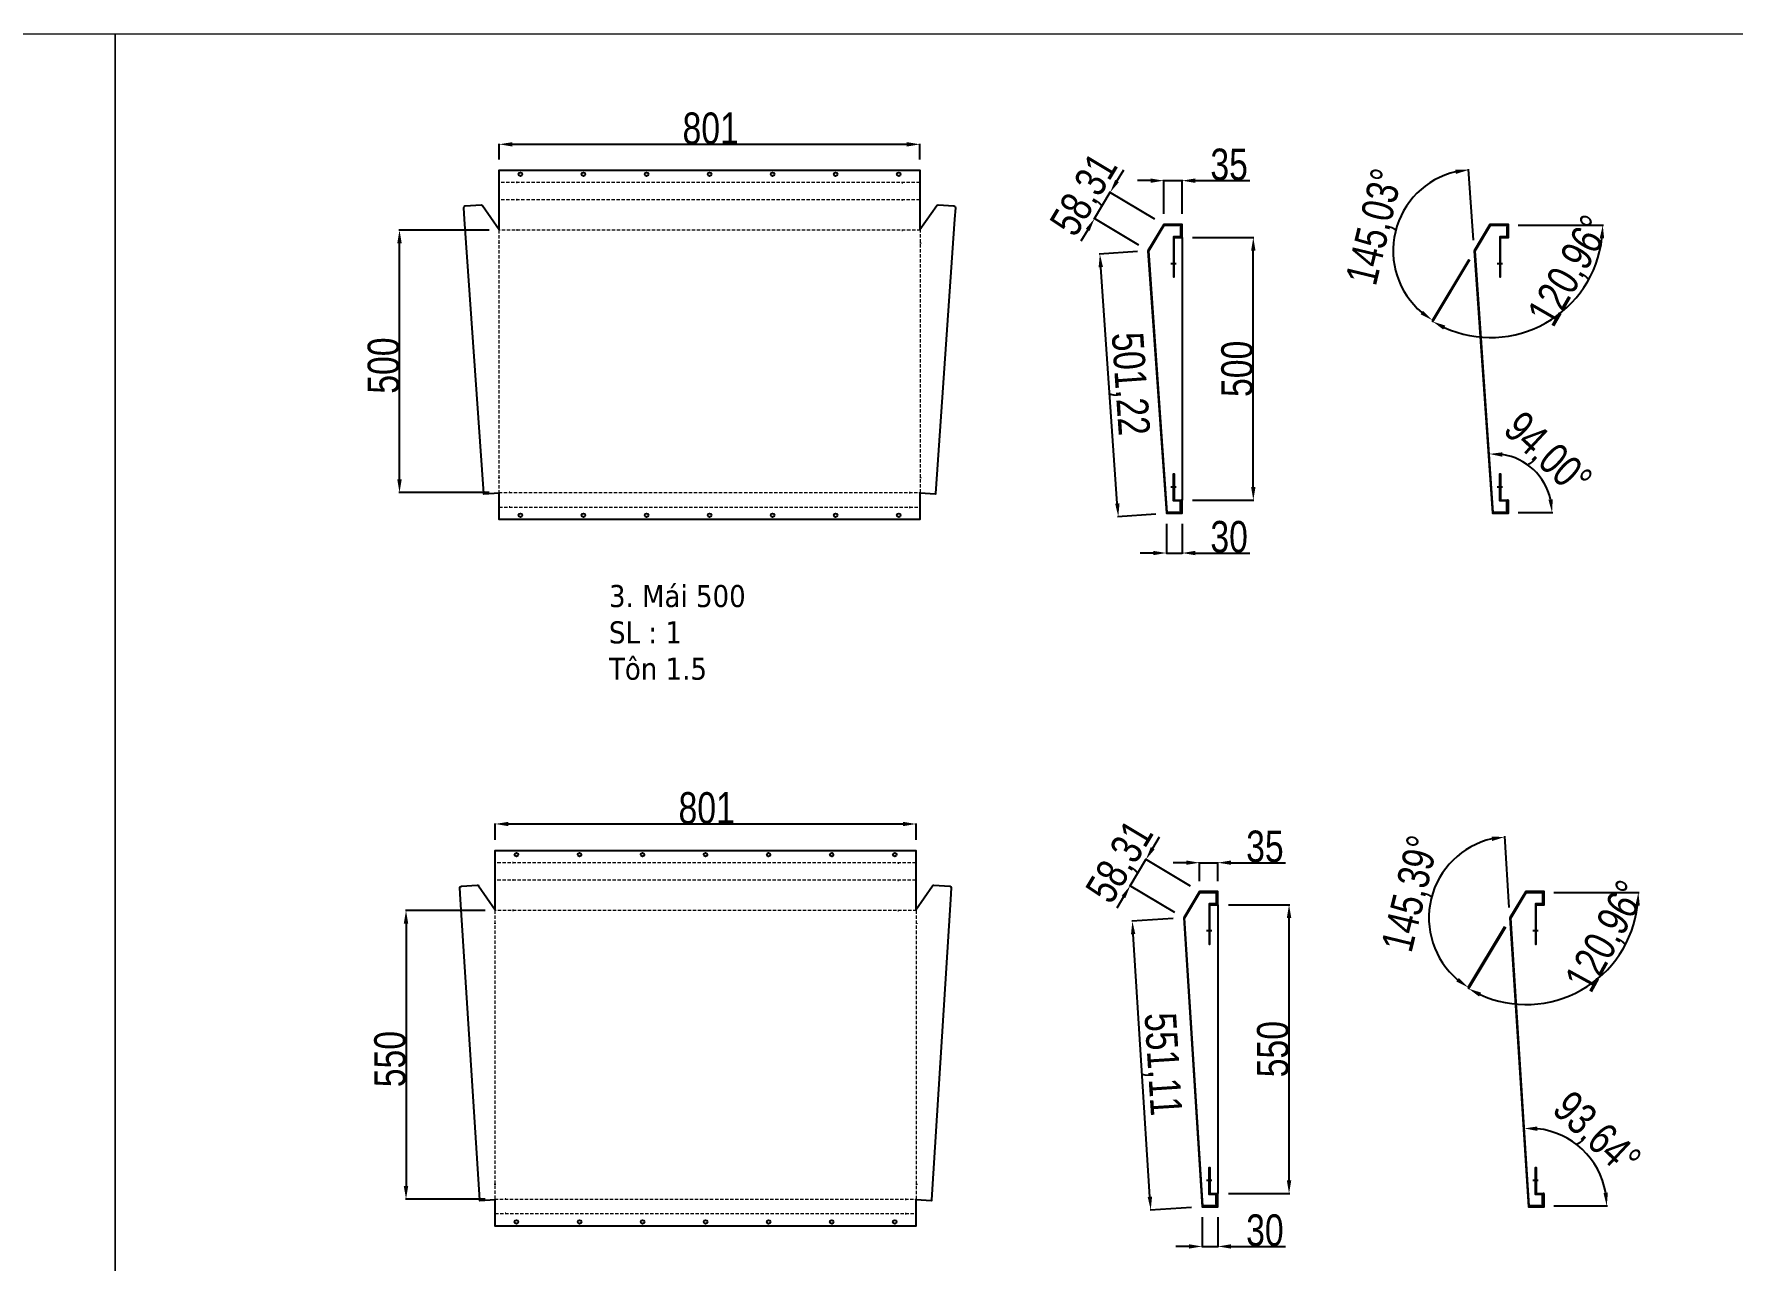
# Model space of a CAD drawing. Header units: inches. Extents: x 21 to 136330, y 8 to 58290.
# Drawn here: x 7789 to 11021, y 27871 to 30206 of the extents above; entities that cross this region are included whole.
import ezdxf
from ezdxf.enums import TextEntityAlignment as Align

# ---------------------------------------------------------------- set-up
doc = ezdxf.new("R2010")
doc.units = ezdxf.units.IN
doc.header["$MEASUREMENT"] = 0
doc.linetypes.add('HIDDEN', pattern=[9.525, 6.35, -3.175])
doc.layers.add('0 TĂNG CỨNG', color=7, linetype='Continuous', lineweight=15)
doc.layers.add('@.0.DM. NÉT ĐỨT', color=8, linetype='HIDDEN', lineweight=9)
for name, color, linetype, transparency in [('@.0.DM. KÍCH THƯỚC', 8, 'Continuous', 0.2), ('@.0.DM. KÍCH THƯỚC @ 1', 8, 'Continuous', 0.2), ('@.DM. KÍCH THƯỚC', 8, 'Continuous', 0.2), ('@.DM. KÍCH THƯỚC @ 1', 8, 'Continuous', 0.2)]:
    doc.layers.add(name, color=color, linetype=linetype, transparency=transparency)
doc.layers.add('@.0.DM. NÉT CHÍNH', color=7, linetype='Continuous')
doc.styles.add('ARIAL', font='arial.ttf')
doc.styles.add('Note Text (ISO)', font='tahoma.ttf')
doc.styles.add('roman', font='roman.shx', dxfattribs={"width": 0.8})
doc.styles.add('Tahoma (Input Text)', font='tahoma.ttf')
doc.dimstyles.new('Kích thước Duy Mạnh', dxfattribs={"dimtxt": 30, "dimasz": 25, "dimexe": 1.25, "dimexo": 20, "dimtad": 1, "dimdec": 1, "dimtxsty": 'roman', "dimcen": 2.5, "dimclrd": 8, "dimclre": 8, "dimclrt": 2, "dimadec": 0, "dimazin": 0, "dimtfac": 1, "dimtdec": 1, "dimtix": 1, "dimtmove": 0, "dimatfit": 3, "dimfxl": 1, "dimtfillclr": 1, "dimarcsym": 0})

# ---------------------------------------------------------------- blocks, each defined once
blk = doc.blocks.new('*D436')
at = {"layer": '@.0.DM. KÍCH THƯỚC', "color": 8, "lineweight": -2, "transparency": 16777216}
for p, q in [((9944.7, 29273.1), (9944.7, 29216.2)), ((9974.7, 29273.1), (9974.7, 29216.2))]:
    blk.add_line(p, q, dxfattribs=at)
at = {"layer": '@.0.DM. KÍCH THƯỚC', "lineweight": -2, "transparency": 16777216}
for p, q in [((9919.7, 29217.5), (9894.7, 29217.5)), ((9944.7, 29217.5), (9974.7, 29217.5)), ((9999.7, 29217.5), (10103.7, 29217.5))]:
    blk.add_line(p, q, dxfattribs=at)
at = {"layer": '@.0.DM. KÍCH THƯỚC', "transparency": 16777216}
for points in [[(9919.7, 29221.6), (9919.7, 29213.3), (9944.7, 29217.5)], [(9999.7, 29221.6), (9999.7, 29213.3), (9974.7, 29217.5)]]:
    blk.add_solid(points, dxfattribs=at)
at = {"layer": 'Defpoints', "color": 0, "transparency": 16777216}
for p in [(9944.7, 29293.1), (9974.7, 29293.1), (9974.7, 29217.5)]:
    blk.add_point(p, dxfattribs=at)
at = {"layer": '@.0.DM. KÍCH THƯỚC', "color": 2, "transparency": 16777216, "insert": (10064.2, 29248.1), "char_height": 60, "attachment_point": 5, "style": 'roman'}
blk.add_mtext('30', dxfattribs=at)
blk = doc.blocks.new('*D437')
at = {"layer": '@.0.DM. KÍCH THƯỚC', "color": 8, "lineweight": -2, "transparency": 16777216}
for p, q in [((9994.7, 29818.1), (10111.5, 29818.1)), ((9994.7, 29318.1), (10111.5, 29318.1))]:
    blk.add_line(p, q, dxfattribs=at)
at = {"layer": '@.0.DM. KÍCH THƯỚC', "lineweight": -2, "transparency": 16777216}
blk.add_line((10110.2, 29343.1), (10110.2, 29793.1), dxfattribs=at)
at = {"layer": '@.0.DM. KÍCH THƯỚC', "transparency": 16777216}
for points in [[(10106.1, 29793.1), (10114.4, 29793.1), (10110.2, 29818.1)], [(10106.1, 29343.1), (10114.4, 29343.1), (10110.2, 29318.1)]]:
    blk.add_solid(points, dxfattribs=at)
at = {"layer": 'Defpoints', "color": 0, "transparency": 16777216}
for p in [(9974.7, 29818.1), (10110.2, 29818.1), (9974.7, 29318.1)]:
    blk.add_point(p, dxfattribs=at)
at = {"layer": '@.0.DM. KÍCH THƯỚC', "color": 2, "transparency": 16777216, "insert": (10079.6, 29568.1), "char_height": 60, "attachment_point": 5, "rotation": 90, "style": 'roman'}
blk.add_mtext('500', dxfattribs=at)
blk = doc.blocks.new('*D438')
at = {"layer": '@.0.DM. KÍCH THƯỚC', "color": 8, "lineweight": -2, "transparency": 16777216}
for p, q in [((9889.8, 29791.7), (9816.9, 29786.6)), ((9924.8, 29291.7), (9851.9, 29286.6))]:
    blk.add_line(p, q, dxfattribs=at)
at = {"layer": '@.0.DM. KÍCH THƯỚC', "lineweight": -2, "transparency": 16777216}
blk.add_line((9851.4, 29311.6), (9819.9, 29761.7), dxfattribs=at)
at = {"layer": '@.0.DM. KÍCH THƯỚC', "transparency": 16777216}
for points in [[(9824.1, 29762), (9815.8, 29761.4), (9818.2, 29786.7)], [(9855.6, 29311.9), (9847.3, 29311.3), (9853.2, 29286.7)]]:
    blk.add_solid(points, dxfattribs=at)
at = {"layer": 'Defpoints', "color": 0, "transparency": 16777216}
for p in [(9818.2, 29786.7), (9909.7, 29793.1), (9944.7, 29293.1)]:
    blk.add_point(p, dxfattribs=at)
at = {"layer": '@.0.DM. KÍCH THƯỚC', "color": 2, "transparency": 16777216, "insert": (9871.9, 29539.2), "char_height": 60, "attachment_point": 5, "rotation": 274.0041, "style": 'roman'}
blk.add_mtext('501,22', dxfattribs=at)
blk = doc.blocks.new('*D439')
at = {"layer": '@.0.DM. KÍCH THƯỚC', "lineweight": -2, "transparency": 16777216}
for p, q in [((9850.7, 29925.6), (9863.6, 29947.1)), ((9807.9, 29854.2), (9837.9, 29904.2)), ((9795, 29832.8), (9782.1, 29811.3))]:
    blk.add_line(p, q, dxfattribs=at)
at = {"layer": '@.0.DM. KÍCH THƯỚC', "color": 8, "lineweight": -2, "transparency": 16777216}
for p, q in [((9922.6, 29853.4), (9836.8, 29904.8)), ((9892.6, 29803.4), (9806.8, 29854.8))]:
    blk.add_line(p, q, dxfattribs=at)
at = {"layer": '@.0.DM. KÍCH THƯỚC', "transparency": 16777216}
for points in [[(9847.2, 29927.8), (9854.3, 29923.5), (9837.9, 29904.2)], [(9791.4, 29834.9), (9798.6, 29830.6), (9807.9, 29854.2)]]:
    blk.add_solid(points, dxfattribs=at)
at = {"layer": 'Defpoints', "color": 0, "transparency": 16777216}
for p in [(9837.9, 29904.2), (9939.7, 29843.1), (9909.7, 29793.1)]:
    blk.add_point(p, dxfattribs=at)
at = {"layer": '@.0.DM. KÍCH THƯỚC', "color": 2, "transparency": 16777216, "insert": (9791.7, 29897.9), "char_height": 60, "attachment_point": 5, "rotation": 59.036, "style": 'roman'}
blk.add_mtext('58,31', dxfattribs=at)
blk = doc.blocks.new('*D440')
at = {"layer": '@.0.DM. KÍCH THƯỚC', "lineweight": -2, "transparency": 16777216}
for p, q in [((9914.7, 29926.4), (9889.7, 29926.4)), ((9939.7, 29926.4), (9974.7, 29926.4)), ((9999.7, 29926.4), (10103.7, 29926.4))]:
    blk.add_line(p, q, dxfattribs=at)
at = {"layer": '@.0.DM. KÍCH THƯỚC', "color": 8, "lineweight": -2, "transparency": 16777216}
for p, q in [((9939.7, 29863.1), (9939.7, 29927.7)), ((9974.7, 29863.1), (9974.7, 29927.7))]:
    blk.add_line(p, q, dxfattribs=at)
at = {"layer": '@.0.DM. KÍCH THƯỚC', "transparency": 16777216}
for points in [[(9914.7, 29930.6), (9914.7, 29922.2), (9939.7, 29926.4)], [(9999.7, 29930.6), (9999.7, 29922.2), (9974.7, 29926.4)]]:
    blk.add_solid(points, dxfattribs=at)
at = {"layer": 'Defpoints', "color": 0, "transparency": 16777216}
for p in [(9939.7, 29926.4), (9939.7, 29843.1), (9974.7, 29843.1)]:
    blk.add_point(p, dxfattribs=at)
at = {"layer": '@.0.DM. KÍCH THƯỚC', "color": 2, "transparency": 16777216, "insert": (10064.2, 29957), "char_height": 60, "attachment_point": 5, "style": 'roman'}
blk.add_mtext('35', dxfattribs=at)
blk = doc.blocks.new('*D457')
at = {"layer": '@.0.DM. KÍCH THƯỚC', "color": 8, "lineweight": -2, "transparency": 16777216}
blk.add_line((10614.2, 29294.6), (10680.1, 29294.6), dxfattribs=at)
at = {"layer": '@.0.DM. KÍCH THƯỚC', "lineweight": -2, "transparency": 16777216}
blk.add_arc((10567.1, 29294.6), 111.8, 12.8393, 81.1596, dxfattribs=at)
at = {"layer": '@.0.DM. KÍCH THƯỚC', "transparency": 16777216}
for points in [[(10584.1, 29400.9), (10584.5, 29409.2), (10559.3, 29406.1)], [(10680.2, 29319.9), (10672, 29318.9), (10678.9, 29294.6)]]:
    blk.add_solid(points, dxfattribs=at)
at = {"layer": 'Defpoints', "color": 0, "transparency": 16777216}
for p in [(10532.3, 29792.7), (10662.6, 29352.7), (10567.1, 29294.6), (10567.1, 29294.6), (10594.2, 29294.6)]:
    blk.add_point(p, dxfattribs=at)
at = {"layer": '@.0.DM. KÍCH THƯỚC', "color": 2, "transparency": 16777216, "insert": (10668.1, 29402.9), "char_height": 60, "attachment_point": 5, "rotation": 316.9995, "style": 'roman'}
blk.add_mtext('94,00°', dxfattribs=at)
blk = doc.blocks.new('*D458')
at = {"layer": '@.0.DM. KÍCH THƯỚC', "color": 8, "lineweight": -2, "transparency": 16777216}
for p, q in [((10529.3, 29813), (10519.9, 29948.3)), ((10520.4, 29775.9), (10450.7, 29659.7))]:
    blk.add_line(p, q, dxfattribs=at)
at = {"layer": '@.0.DM. KÍCH THƯỚC', "lineweight": -2, "transparency": 16777216}
blk.add_arc((10530.7, 29793.1), 154.3, 103.2954, 229.7446, dxfattribs=at)
at = {"layer": '@.0.DM. KÍCH THƯỚC', "transparency": 16777216}
for points in [[(10494.6, 29947.4), (10495.9, 29939.1), (10520, 29947)], [(10433.4, 29678.7), (10428.6, 29671.9), (10451.3, 29660.7)]]:
    blk.add_solid(points, dxfattribs=at)
at = {"layer": 'Defpoints', "color": 0, "transparency": 16777216}
for p in [(10408.5, 29887.3), (10560.7, 29843.1), (10530.7, 29793.1), (10530.7, 29793.1), (10565.7, 29293.1)]:
    blk.add_point(p, dxfattribs=at)
at = {"layer": '@.0.DM. KÍCH THƯỚC', "color": 2, "transparency": 16777216, "insert": (10345.3, 29837.5), "char_height": 60, "attachment_point": 5, "rotation": 76.52, "style": 'roman'}
blk.add_mtext('145,03°', dxfattribs=at)
blk = doc.blocks.new('*D459')
at = {"layer": '@.0.DM. KÍCH THƯỚC', "color": 8, "lineweight": -2, "transparency": 16777216}
for p, q in [((10614.2, 29841.6), (10776.6, 29841.6)), ((10522, 29775.6), (10450.9, 29657.2))]:
    blk.add_line(p, q, dxfattribs=at)
at = {"layer": '@.0.DM. KÍCH THƯỚC', "lineweight": -2, "transparency": 16777216}
blk.add_arc((10561.6, 29841.6), 213.8, 245.7399, 353.2961, dxfattribs=at)
at = {"layer": '@.0.DM. KÍCH THƯỚC', "transparency": 16777216}
for points in [[(10769.7, 29816.9), (10778.1, 29816.4), (10775.4, 29841.6)], [(10471.8, 29643), (10475.7, 29650.4), (10451.6, 29658.3)]]:
    blk.add_solid(points, dxfattribs=at)
at = {"layer": 'Defpoints', "color": 0, "transparency": 16777216}
for p in [(10561.6, 29841.6), (10561.6, 29841.6), (10594.2, 29841.6), (10532.3, 29792.7), (10596.3, 29630.6)]:
    blk.add_point(p, dxfattribs=at)
at = {"layer": '@.0.DM. KÍCH THƯỚC', "color": 2, "transparency": 16777216, "insert": (10715.3, 29752.9), "char_height": 60, "attachment_point": 5, "rotation": 60.0145, "style": 'roman'}
blk.add_mtext('120,96°', dxfattribs=at)
blk = doc.blocks.new('*D460')
at = {"layer": '@.0.DM. KÍCH THƯỚC', "color": 8, "lineweight": -2, "transparency": 16777216}
for p, q in [((10012.8, 27952.9), (10012.8, 27896)), ((10042.8, 27952.9), (10042.8, 27896))]:
    blk.add_line(p, q, dxfattribs=at)
at = {"layer": '@.0.DM. KÍCH THƯỚC', "lineweight": -2, "transparency": 16777216}
for p, q in [((9987.8, 27897.3), (9962.8, 27897.3)), ((10012.8, 27897.3), (10042.8, 27897.3)), ((10067.8, 27897.3), (10171.7, 27897.3))]:
    blk.add_line(p, q, dxfattribs=at)
at = {"layer": '@.0.DM. KÍCH THƯỚC', "transparency": 16777216}
for points in [[(9987.8, 27901.4), (9987.8, 27893.1), (10012.8, 27897.3)], [(10067.8, 27901.4), (10067.8, 27893.1), (10042.8, 27897.3)]]:
    blk.add_solid(points, dxfattribs=at)
at = {"layer": 'Defpoints', "color": 0, "transparency": 16777216}
for p in [(10012.8, 27972.9), (10042.8, 27972.9), (10042.8, 27897.3)]:
    blk.add_point(p, dxfattribs=at)
at = {"layer": '@.0.DM. KÍCH THƯỚC', "color": 2, "transparency": 16777216, "insert": (10132.3, 27927.9), "char_height": 60, "attachment_point": 5, "style": 'roman'}
blk.add_mtext('30', dxfattribs=at)
blk = doc.blocks.new('*D461')
at = {"layer": '@.0.DM. KÍCH THƯỚC', "color": 8, "lineweight": -2, "transparency": 16777216}
for p, q in [((10062.8, 28547.9), (10179.6, 28547.9)), ((10062.8, 27997.9), (10179.6, 27997.9))]:
    blk.add_line(p, q, dxfattribs=at)
at = {"layer": '@.0.DM. KÍCH THƯỚC', "lineweight": -2, "transparency": 16777216}
blk.add_line((10178.3, 28022.9), (10178.3, 28522.9), dxfattribs=at)
at = {"layer": '@.0.DM. KÍCH THƯỚC', "transparency": 16777216}
for points in [[(10174.1, 28522.9), (10182.5, 28522.9), (10178.3, 28547.9)], [(10174.1, 28022.9), (10182.5, 28022.9), (10178.3, 27997.9)]]:
    blk.add_solid(points, dxfattribs=at)
at = {"layer": 'Defpoints', "color": 0, "transparency": 16777216}
for p in [(10042.8, 28547.9), (10178.3, 28547.9), (10042.8, 27997.9)]:
    blk.add_point(p, dxfattribs=at)
at = {"layer": '@.0.DM. KÍCH THƯỚC', "color": 2, "transparency": 16777216, "insert": (10147.7, 28272.9), "char_height": 60, "attachment_point": 5, "rotation": 90, "style": 'roman'}
blk.add_mtext('550', dxfattribs=at)
blk = doc.blocks.new('*D462')
at = {"layer": '@.0.DM. KÍCH THƯỚC', "color": 8, "lineweight": -2, "transparency": 16777216}
for p, q in [((9957.8, 28521.6), (9878.7, 28516.6)), ((9992.8, 27971.6), (9913.7, 27966.6))]:
    blk.add_line(p, q, dxfattribs=at)
at = {"layer": '@.0.DM. KÍCH THƯỚC', "lineweight": -2, "transparency": 16777216}
blk.add_line((9913.4, 27991.6), (9881.6, 28491.7), dxfattribs=at)
at = {"layer": '@.0.DM. KÍCH THƯỚC', "transparency": 16777216}
for points in [[(9885.7, 28492), (9877.4, 28491.4), (9880, 28516.6)], [(9917.5, 27991.9), (9909.2, 27991.3), (9915, 27966.6)]]:
    blk.add_solid(points, dxfattribs=at)
at = {"layer": 'Defpoints', "color": 0, "transparency": 16777216}
for p in [(9880, 28516.6), (9977.8, 28522.9), (10012.8, 27972.9)]:
    blk.add_point(p, dxfattribs=at)
at = {"layer": '@.0.DM. KÍCH THƯỚC', "color": 2, "transparency": 16777216, "insert": (9933.7, 28244), "char_height": 60, "attachment_point": 5, "rotation": 273.6411, "style": 'roman'}
blk.add_mtext('551,11', dxfattribs=at)
blk = doc.blocks.new('*D463')
at = {"layer": '@.0.DM. KÍCH THƯỚC', "lineweight": -2, "transparency": 16777216}
for p, q in [((9918.8, 28655.4), (9931.6, 28676.9)), ((9875.9, 28584), (9905.9, 28634)), ((9863.1, 28562.6), (9850.2, 28541.1))]:
    blk.add_line(p, q, dxfattribs=at)
at = {"layer": '@.0.DM. KÍCH THƯỚC', "color": 8, "lineweight": -2, "transparency": 16777216}
for p, q in [((9990.6, 28583.2), (9904.8, 28634.6)), ((9960.6, 28533.2), (9874.8, 28584.6))]:
    blk.add_line(p, q, dxfattribs=at)
at = {"layer": '@.0.DM. KÍCH THƯỚC', "transparency": 16777216}
for points in [[(9915.2, 28657.6), (9922.4, 28653.3), (9905.9, 28634)], [(9859.5, 28564.7), (9866.6, 28560.4), (9875.9, 28584)]]:
    blk.add_solid(points, dxfattribs=at)
at = {"layer": 'Defpoints', "color": 0, "transparency": 16777216}
for p in [(9905.9, 28634), (10007.8, 28572.9), (9977.8, 28522.9)]:
    blk.add_point(p, dxfattribs=at)
at = {"layer": '@.0.DM. KÍCH THƯỚC', "color": 2, "transparency": 16777216, "insert": (9859.8, 28627.7), "char_height": 60, "attachment_point": 5, "rotation": 59.036, "style": 'roman'}
blk.add_mtext('58,31', dxfattribs=at)
blk = doc.blocks.new('*D464')
at = {"layer": '@.0.DM. KÍCH THƯỚC', "lineweight": -2, "transparency": 16777216}
for p, q in [((9982.8, 28627.9), (9957.8, 28627.9)), ((10007.8, 28627.9), (10042.8, 28627.9)), ((10067.8, 28627.9), (10171.7, 28627.9))]:
    blk.add_line(p, q, dxfattribs=at)
at = {"layer": '@.0.DM. KÍCH THƯỚC', "color": 8, "lineweight": -2, "transparency": 16777216}
for p, q in [((10007.8, 28592.9), (10007.8, 28629.2)), ((10042.8, 28592.9), (10042.8, 28629.2))]:
    blk.add_line(p, q, dxfattribs=at)
at = {"layer": '@.0.DM. KÍCH THƯỚC', "transparency": 16777216}
for points in [[(9982.8, 28632.1), (9982.8, 28623.8), (10007.8, 28627.9)], [(10067.8, 28632.1), (10067.8, 28623.8), (10042.8, 28627.9)]]:
    blk.add_solid(points, dxfattribs=at)
at = {"layer": 'Defpoints', "color": 0, "transparency": 16777216}
for p in [(10007.8, 28627.9), (10007.8, 28572.9), (10042.8, 28572.9)]:
    blk.add_point(p, dxfattribs=at)
at = {"layer": '@.0.DM. KÍCH THƯỚC', "color": 2, "transparency": 16777216, "insert": (10132.3, 28658.6), "char_height": 60, "attachment_point": 5, "style": 'roman'}
blk.add_mtext('35', dxfattribs=at)
blk = doc.blocks.new('*D465')
at = {"layer": '@.0.DM. KÍCH THƯỚC', "color": 8, "lineweight": -2, "transparency": 16777216}
blk.add_line((10682.3, 27974.4), (10784.3, 27974.4), dxfattribs=at)
at = {"layer": '@.0.DM. KÍCH THƯỚC', "lineweight": -2, "transparency": 16777216}
blk.add_arc((10635.2, 27974.4), 147.9, 9.6979, 83.9374, dxfattribs=at)
at = {"layer": '@.0.DM. KÍCH THƯỚC', "transparency": 16777216}
for points in [[(10650.7, 28117.3), (10650.9, 28125.6), (10625.8, 28122)], [(10785.1, 27999.6), (10776.8, 27998.9), (10783, 27974.4)]]:
    blk.add_solid(points, dxfattribs=at)
at = {"layer": 'Defpoints', "color": 0, "transparency": 16777216}
for p in [(10600.3, 28522.5), (10761.6, 28051), (10635.2, 27974.4), (10635.2, 27974.4), (10662.3, 27974.4)]:
    blk.add_point(p, dxfattribs=at)
at = {"layer": '@.0.DM. KÍCH THƯỚC', "color": 2, "transparency": 16777216, "insert": (10761.2, 28108.7), "char_height": 60, "attachment_point": 5, "rotation": 316.8176, "style": 'roman'}
blk.add_mtext('93,64°', dxfattribs=at)
blk = doc.blocks.new('*D466')
at = {"layer": '@.0.DM. KÍCH THƯỚC', "color": 8, "lineweight": -2, "transparency": 16777216}
for p, q in [((10597.5, 28542.8), (10588.9, 28678.1)), ((10588.5, 28505.7), (10518.7, 28389.5))]:
    blk.add_line(p, q, dxfattribs=at)
at = {"layer": '@.0.DM. KÍCH THƯỚC', "lineweight": -2, "transparency": 16777216}
blk.add_arc((10598.8, 28522.9), 154.3, 102.9325, 229.7446, dxfattribs=at)
at = {"layer": '@.0.DM. KÍCH THƯỚC', "transparency": 16777216}
for points in [[(10563.7, 28677.4), (10564.9, 28669.2), (10589, 28676.9)], [(10501.5, 28408.5), (10496.6, 28401.7), (10519.4, 28390.5)]]:
    blk.add_solid(points, dxfattribs=at)
at = {"layer": 'Defpoints', "color": 0, "transparency": 16777216}
for p in [(10477, 28617.7), (10628.8, 28572.9), (10598.8, 28522.9), (10598.8, 28522.9), (10633.8, 27972.9)]:
    blk.add_point(p, dxfattribs=at)
at = {"layer": '@.0.DM. KÍCH THƯỚC', "color": 2, "transparency": 16777216, "insert": (10413.5, 28567.9), "char_height": 60, "attachment_point": 5, "rotation": 76.3385, "style": 'roman'}
blk.add_mtext('145,39°', dxfattribs=at)
blk = doc.blocks.new('*D467')
at = {"layer": '@.0.DM. KÍCH THƯỚC', "color": 8, "lineweight": -2, "transparency": 16777216}
for p, q in [((10682.3, 28571.4), (10844.4, 28571.4)), ((10590, 28505.4), (10519.1, 28387.2))]:
    blk.add_line(p, q, dxfattribs=at)
at = {"layer": '@.0.DM. KÍCH THƯỚC', "lineweight": -2, "transparency": 16777216}
blk.add_arc((10629.6, 28571.4), 213.5, 245.7474, 353.2886, dxfattribs=at)
at = {"layer": '@.0.DM. KÍCH THƯỚC', "transparency": 16777216}
for points in [[(10837.6, 28546.7), (10845.9, 28546.2), (10843.2, 28571.4)], [(10540, 28373), (10543.9, 28380.4), (10519.8, 28388.3)]]:
    blk.add_solid(points, dxfattribs=at)
at = {"layer": 'Defpoints', "color": 0, "transparency": 16777216}
for p in [(10629.6, 28571.4), (10629.6, 28571.4), (10662.3, 28571.4), (10600.3, 28522.5), (10664.4, 28360.7)]:
    blk.add_point(p, dxfattribs=at)
at = {"layer": '@.0.DM. KÍCH THƯỚC', "color": 2, "transparency": 16777216, "insert": (10784.9, 28486), "char_height": 60, "attachment_point": 5, "rotation": 61.2044, "style": 'roman'}
blk.add_mtext('120,96°', dxfattribs=at)
blk = doc.blocks.new('*D556')
at = {"layer": '@.DM. KÍCH THƯỚC', "color": 8, "lineweight": -2, "transparency": 16777216}
for p, q in [((8674.7, 29966.6), (8674.7, 29996.8)), ((9475.7, 29966.6), (9475.7, 29996.8))]:
    blk.add_line(p, q, dxfattribs=at)
at = {"layer": '@.DM. KÍCH THƯỚC', "lineweight": -2, "transparency": 16777216}
blk.add_line((8699.7, 29995.6), (9450.7, 29995.6), dxfattribs=at)
at = {"layer": '@.DM. KÍCH THƯỚC', "transparency": 16777216}
for points in [[(8699.7, 29999.7), (8699.7, 29991.4), (8674.7, 29995.6)], [(9450.7, 29999.7), (9450.7, 29991.4), (9475.7, 29995.6)]]:
    blk.add_solid(points, dxfattribs=at)
at = {"layer": 'Defpoints', "color": 0, "transparency": 16777216}
for p in [(9475.7, 29995.6), (8674.7, 29946.6), (9475.7, 29946.6)]:
    blk.add_point(p, dxfattribs=at)
at = {"layer": '@.DM. KÍCH THƯỚC', "color": 2, "transparency": 16777216, "insert": (9023.8, 30056.2), "char_height": 60, "attachment_point": 1, "style": 'roman'}
blk.add_mtext('801', dxfattribs=at)
blk = doc.blocks.new('*D557')
at = {"layer": '@.DM. KÍCH THƯỚC', "color": 8, "lineweight": -2, "transparency": 16777216}
for p, q in [((8667.2, 28671.2), (8667.2, 28702.8)), ((9468.2, 28671.2), (9468.2, 28702.8))]:
    blk.add_line(p, q, dxfattribs=at)
at = {"layer": '@.DM. KÍCH THƯỚC', "lineweight": -2, "transparency": 16777216}
blk.add_line((8692.2, 28701.6), (9443.2, 28701.6), dxfattribs=at)
at = {"layer": '@.DM. KÍCH THƯỚC', "transparency": 16777216}
for points in [[(8692.2, 28705.7), (8692.2, 28697.4), (8667.2, 28701.6)], [(9443.2, 28705.7), (9443.2, 28697.4), (9468.2, 28701.6)]]:
    blk.add_solid(points, dxfattribs=at)
at = {"layer": 'Defpoints', "color": 0, "transparency": 16777216}
for p in [(9468.2, 28701.6), (8667.2, 28651.2), (9468.2, 28651.2)]:
    blk.add_point(p, dxfattribs=at)
at = {"layer": '@.DM. KÍCH THƯỚC', "color": 2, "transparency": 16777216, "insert": (9016.2, 28762.2), "char_height": 60, "attachment_point": 1, "style": 'roman'}
blk.add_mtext('801', dxfattribs=at)
blk = doc.blocks.new('*D559')
at = {"layer": '@.DM. KÍCH THƯỚC', "color": 8, "lineweight": -2, "transparency": 16777216}
for p, q in [((8648.2, 28536.9), (8496.2, 28536.9)), ((8648.2, 27987.3), (8496.2, 27987.3))]:
    blk.add_line(p, q, dxfattribs=at)
at = {"layer": '@.DM. KÍCH THƯỚC', "lineweight": -2, "transparency": 16777216}
blk.add_line((8497.4, 28511.9), (8497.4, 28012.3), dxfattribs=at)
at = {"layer": '@.DM. KÍCH THƯỚC', "transparency": 16777216}
for points in [[(8493.2, 28511.9), (8501.6, 28511.9), (8497.4, 28536.9)], [(8493.2, 28012.3), (8501.6, 28012.3), (8497.4, 27987.3)]]:
    blk.add_solid(points, dxfattribs=at)
at = {"layer": 'Defpoints', "color": 0, "transparency": 16777216}
for p in [(8668.2, 28536.9), (8497.4, 27987.3), (8668.2, 27987.3)]:
    blk.add_point(p, dxfattribs=at)
at = {"layer": '@.DM. KÍCH THƯỚC', "color": 2, "transparency": 16777216, "insert": (8436.8, 28200.4), "char_height": 60, "attachment_point": 1, "rotation": 90, "style": 'roman'}
blk.add_mtext('550', dxfattribs=at)
blk = doc.blocks.new('*D560')
at = {"layer": '@.DM. KÍCH THƯỚC', "color": 8, "lineweight": -2, "transparency": 16777216}
for p, q in [((8655.7, 29832.3), (8483.8, 29832.3)), ((8655.7, 29332.6), (8483.8, 29332.6))]:
    blk.add_line(p, q, dxfattribs=at)
at = {"layer": '@.DM. KÍCH THƯỚC', "lineweight": -2, "transparency": 16777216}
blk.add_line((8485, 29357.6), (8485, 29807.3), dxfattribs=at)
at = {"layer": '@.DM. KÍCH THƯỚC', "transparency": 16777216}
for points in [[(8480.8, 29807.3), (8489.2, 29807.3), (8485, 29832.3)], [(8480.8, 29357.6), (8489.2, 29357.6), (8485, 29332.6)]]:
    blk.add_solid(points, dxfattribs=at)
at = {"layer": 'Defpoints', "color": 0, "transparency": 16777216}
for p in [(8485, 29832.3), (8675.7, 29832.3), (8675.7, 29332.6)]:
    blk.add_point(p, dxfattribs=at)
at = {"layer": '@.DM. KÍCH THƯỚC', "color": 2, "transparency": 16777216, "insert": (8424.4, 29520.8), "char_height": 60, "attachment_point": 1, "rotation": 90, "style": 'roman'}
blk.add_mtext('500', dxfattribs=at)
blk = doc.blocks.new('KHUNG KT1')
at = {"color": 7}
blk.add_lwpolyline([(0, 0), (7128, 0), (7128, -5040), (0, -5040)], close=True, dxfattribs=at)
at = {"color": 1, "style": 'Tahoma (Input Text)', "flags": 8}
for tag, p in [('#01', (328.9, -4851.1)), ('#03', (1514.7, -4846.3)), ('#05', (2819, -4851.1)), ('#07', (4424, -4851.1)), ('#09', (5172.9, -4851.1)), ('#02', (189.8, -4995.1)), ('#04', (1755.3, -4995.1)), ('#06', (2727.8, -4995.1)), ('#08', (4382.7, -4995.1)), ('#10', (5172.9, -4995.1))]:
    blk.add_attdef(tag, p, '', height=60, dxfattribs=at)
blk.add_attdef('#11', text='', height=60, dxfattribs=at).set_placement((6996, -4961.6), align=Align.CENTER)
at = {"layer": '0 TĂNG CỨNG', "color": 1, "style": 'ARIAL'}
blk.add_attdef('#12', (852.8, -4987.6), '', height=60, dxfattribs=at)

msp = doc.modelspace()

# ---------------------------------------------------------------- linework, layer by layer
at = {"layer": '@.0.DM. NÉT CHÍNH', "color": 1}
for p, q in [((8709.0312, 29922.8314), (8707.5312, 29922.8314)), ((9441.4474, 29922.8314), (9442.9474, 29922.8314)), ((8709.2595, 29889.7207), (8707.7595, 29889.7207)), ((9441.2191, 29889.7207), (9442.7191, 29889.7207)), ((8674.0428, 29808.1414), (8674.0428, 29806.6414)), ((8709.2765, 29832.3441), (8707.7765, 29832.3441)), ((9441.2021, 29832.3441), (9442.7021, 29832.3441)), ((9476.4357, 29808.1414), (9476.4357, 29806.6414)), ((9963.4726, 29768.0707), (9953.3207, 29768.0707)), ((10584.4844, 29768.0707), (10574.3325, 29768.0707)), ((8674.0428, 29361.454), (8674.0428, 29359.954)), ((9476.4357, 29361.454), (9476.4357, 29359.954)), ((8695.0775, 29332.5865), (8693.5775, 29332.5865)), ((9455.4011, 29332.5865), (9456.9011, 29332.5865)), ((9963.4726, 29343.0698), (9953.3207, 29343.0698)), ((10584.4844, 29343.0698), (10574.3325, 29343.0698)), ((8695.0775, 29305.0368), (8693.5775, 29305.0368)), ((9455.4011, 29305.0368), (9456.9011, 29305.0368)), ((8701.4538, 28627.4323), (8699.9538, 28627.4323)), ((9433.8701, 28627.4323), (9435.3701, 28627.4323)), ((8701.6821, 28594.3216), (8700.1821, 28594.3216)), ((9433.6418, 28594.3216), (9435.1418, 28594.3216)), ((8666.4655, 28512.7422), (8666.4655, 28511.2422)), ((8701.6991, 28536.9449), (8700.1991, 28536.9449)), ((9433.6248, 28536.9449), (9435.1248, 28536.9449)), ((9468.8584, 28512.7422), (9468.8584, 28511.2422)), ((10031.5296, 28497.8735), (10021.3778, 28497.8735)), ((10652.5414, 28497.8735), (10642.3896, 28497.8735)), ((8666.4655, 28016.1722), (8666.4655, 28014.6722)), ((9468.8584, 28016.1722), (9468.8584, 28014.6722)), ((10031.5296, 28022.8727), (10021.3778, 28022.8727)), ((10652.5414, 28022.8727), (10642.3896, 28022.8727)), ((8687.5001, 27987.3046), (8686.0001, 27987.3046)), ((8687.5001, 27959.7549), (8686.0001, 27959.7549)), ((9447.8238, 27987.3046), (9449.3238, 27987.3046)), ((9447.8238, 27959.7549), (9449.3238, 27959.7549))]:
    msp.add_line(p, q, dxfattribs=at)
at = {"layer": '@.0.DM. NÉT CHÍNH'}
for p, q in [((8674.7393, 29833.3479), (8674.7393, 29832.3649)), ((9475.7393, 29833.3479), (9475.7393, 29832.3649)), ((9974.7225, 29818.0707), (9974.7225, 29318.0698)), ((8674.7393, 29331.4548), (8674.7393, 29332.5516)), ((9475.7393, 29331.4548), (9475.7393, 29332.5516)), ((9974.7212, 29318.0698), (9973.2212, 29318.0698)), ((10595.733, 29318.0698), (10594.233, 29318.0698)), ((10042.7795, 28547.8735), (10042.7795, 27997.8727)), ((8667.1619, 28537.9487), (8667.1619, 28536.9657)), ((9468.1619, 28537.9487), (9468.1619, 28536.9657)), ((10042.7783, 27997.8727), (10041.2783, 27997.8727)), ((10663.79, 27997.8727), (10662.29, 27997.8727)), ((8667.1619, 27986.1729), (8667.1619, 27987.2697)), ((9468.1619, 27986.1729), (9468.1619, 27987.2697))]:
    msp.add_line(p, q, dxfattribs=at)
for points in [[(8674.7393, 29833.4979), (8674.7393, 29946.5896), (9475.7393, 29946.5896), (9475.7393, 29833.4979), (9507.5789, 29879.0203, -0.263446003), (9510.2468, 29880.2936), (9540.4742, 29878.1767, -0.414213562), (9543.2573, 29874.9744), (9541.7204, 29853.0282), (9505.1638, 29330.8136), (9505.0591, 29329.3173), (9475.7393, 29331.3675), (9475.7393, 29281.37), (8674.7393, 29281.37), (8674.7393, 29331.3675), (8645.4194, 29329.3173), (8645.3148, 29330.8136), (8608.7582, 29853.0282), (8607.2212, 29874.9744, -0.414213562), (8610.0043, 29878.1767), (8640.2317, 29880.2936, -0.263446003), (8642.8997, 29879.0203)], [(8667.1619, 28538.1069), (8667.1619, 28651.194), (9468.1619, 28651.194), (9468.1619, 28538.1069), (9499.7095, 28583.8206, -0.263446003), (9502.3693, 28585.1105), (9532.6094, 28583.1836, -0.414213562), (9535.4126, 28579.9989), (9534.0136, 28558.0434), (9497.5896, 27985.7096), (9497.4943, 27984.2126), (9468.1619, 27986.0786), (9468.1619, 27936.0991), (8667.1619, 27936.0991), (8667.1619, 27986.0786), (8637.8296, 27984.2126), (8637.7343, 27985.7096), (8601.3103, 28558.0434), (8599.9113, 28579.9989, -0.414213562), (8602.7145, 28583.1836), (8632.9546, 28585.1105, -0.263446003), (8635.6144, 28583.8206)]]:
    msp.add_lwpolyline(points, format="xyb", close=True, dxfattribs=at)
for points in [[(9973.2212, 29318.0698), (9973.2212, 29294.5698), (9946.0866, 29294.5698), (9911.2616, 29792.7208), (9940.5718, 29841.5707), (9973.2225, 29841.5707), (9973.2225, 29818.0707), (9974.7225, 29818.0707), (9974.7225, 29843.0707), (9939.7225, 29843.0707), (9909.722, 29793.0704), (9944.7212, 29293.0698), (9974.7212, 29293.0698), (9974.7212, 29318.0698)], [(10594.233, 29318.0698), (10594.233, 29294.5698), (10567.0984, 29294.5698), (10532.2733, 29792.7208), (10561.5835, 29841.5707), (10594.2343, 29841.5707), (10594.2343, 29818.0707), (10595.7343, 29818.0707), (10595.7343, 29843.0707), (10560.7343, 29843.0707), (10530.7338, 29793.0704), (10565.733, 29293.0698), (10595.733, 29293.0698), (10595.733, 29318.0698)], [(10041.2783, 27997.8727), (10041.2783, 27974.3727), (10014.1437, 27974.3727), (9979.3186, 28522.5237), (10008.6288, 28571.3735), (10041.2795, 28571.3735), (10041.2795, 28547.8735), (10042.7795, 28547.8735), (10042.7795, 28572.8735), (10007.7795, 28572.8735), (9977.7791, 28522.8732), (10012.7783, 27972.8727), (10042.7783, 27972.8727), (10042.7783, 27997.8727)], [(10662.29, 27997.8727), (10662.29, 27974.3727), (10635.1555, 27974.3727), (10600.3304, 28522.5237), (10629.6406, 28571.3735), (10662.2913, 28571.3735), (10662.2913, 28547.8735), (10663.7913, 28547.8735), (10663.7913, 28572.8735), (10628.7913, 28572.8735), (10598.7909, 28522.8732), (10633.79, 27972.8727), (10663.79, 27972.8727), (10663.79, 27997.8727)]]:
    msp.add_lwpolyline(points, dxfattribs=at)
for points in [[(9973.2212, 29818.0707), (9973.2212, 29838.0707), (9971.7212, 29838.0707), (9971.7212, 29819.5707), (9958.2212, 29819.5707), (9958.2212, 29743.0707), (9959.7212, 29743.0707), (9959.7212, 29818.0707)], [(10594.233, 29818.0707), (10594.233, 29838.0707), (10592.733, 29838.0707), (10592.733, 29819.5707), (10579.233, 29819.5707), (10579.233, 29743.0707), (10580.733, 29743.0707), (10580.733, 29818.0707)], [(9973.2212, 29318.0698), (9973.2212, 29298.0698), (9971.7212, 29298.0698), (9971.7212, 29316.5698), (9958.2212, 29316.5698), (9958.2212, 29368.0698), (9959.7212, 29368.0698), (9959.7212, 29318.0698)], [(10594.233, 29318.0698), (10594.233, 29298.0698), (10592.733, 29298.0698), (10592.733, 29316.5698), (10579.233, 29316.5698), (10579.233, 29368.0698), (10580.733, 29368.0698), (10580.733, 29318.0698)], [(10041.2783, 28547.8735), (10041.2783, 28567.8735), (10039.7783, 28567.8735), (10039.7783, 28549.3735), (10026.2783, 28549.3735), (10026.2783, 28472.8735), (10027.7783, 28472.8735), (10027.7783, 28547.8735)], [(10662.29, 28547.8735), (10662.29, 28567.8735), (10660.79, 28567.8735), (10660.79, 28549.3735), (10647.29, 28549.3735), (10647.29, 28472.8735), (10648.79, 28472.8735), (10648.79, 28547.8735)], [(10041.2783, 27997.8727), (10041.2783, 27977.8727), (10039.7783, 27977.8727), (10039.7783, 27996.3727), (10026.2783, 27996.3727), (10026.2783, 28047.8727), (10027.7783, 28047.8727), (10027.7783, 27997.8727)], [(10662.29, 27997.8727), (10662.29, 27977.8727), (10660.79, 27977.8727), (10660.79, 27996.3727), (10647.29, 27996.3727), (10647.29, 28047.8727), (10648.79, 28047.8727), (10648.79, 27997.8727)]]:
    msp.add_lwpolyline(points, close=True, dxfattribs=at)
for centre in [(8715.2393, 29938.5896), (8835.2393, 29938.5896), (8955.2393, 29938.5896), (9075.2393, 29938.5896), (9195.2393, 29938.5896), (9315.2393, 29938.5896), (9435.2393, 29938.5896), (8715.2393, 29289.37), (8835.2393, 29289.37), (8955.2393, 29289.37), (9075.2393, 29289.37), (9195.2393, 29289.37), (9315.2393, 29289.37), (9435.2393, 29289.37), (8707.6619, 28643.194), (8827.6619, 28643.194), (8947.6619, 28643.194), (9067.6619, 28643.194), (9187.6619, 28643.194), (9307.6619, 28643.194), (9427.6619, 28643.194), (8707.6619, 27944.0991), (8827.6619, 27944.0991), (8947.6619, 27944.0991), (9067.6619, 27944.0991), (9187.6619, 27944.0991), (9307.6619, 27944.0991), (9427.6619, 27944.0991)]:
    msp.add_circle(centre, 3.5, dxfattribs=at)
at = {"layer": '@.0.DM. NÉT ĐỨT'}
for p, q in [((9475.7393, 29922.8932), (8674.7393, 29922.8932)), ((9475.7393, 29889.7825), (8674.7393, 29889.7825)), ((8674.7393, 29305.0665), (9475.7393, 29305.0665)), ((9468.1619, 28627.4976), (8667.1619, 28627.4976)), ((9468.1619, 28594.3869), (8667.1619, 28594.3869)), ((8667.1619, 27959.7955), (9468.1619, 27959.7955))]:
    msp.add_line(p, q, dxfattribs=at)
for points in [[(9476.4357, 29832.3441), (8674.0428, 29832.3441), (8674.0428, 29332.5865), (9476.4357, 29332.5865)], [(9468.8584, 28536.9449), (8666.4655, 28536.9449), (8666.4655, 27987.3046), (9468.8584, 27987.3046)]]:
    msp.add_lwpolyline(points, close=True, dxfattribs=at)

# ---------------------------------------------------------------- block references
at = {"layer": '0 TĂNG CỨNG', "color": 1, "xscale": 0.8792977987369557, "yscale": 0.8792977987369557, "zscale": 0.8792977987369557}
for p in [(1675.9116, 30205.7146), (7943.5463, 30205.7146)]:
    msp.add_blockref('KHUNG KT1', p, dxfattribs=at)

# ---------------------------------------------------------------- texts
at = {"layer": '@.0.DM. NÉT CHÍNH', "color": 2, "insert": (8883.7453, 29156.5657), "char_height": 41.999999, "width": 551.411705, "attachment_point": 1, "line_spacing_factor": 0.987884, "style": 'Note Text (ISO)'}
msp.add_mtext('\\fTahoma|b0|i0;3. Mái 500\\P\\fTahoma|b0|i0;SL : 1\\P\\fTahoma|b0|i0;Tôn 1.5', dxfattribs=at)

# ---------------------------------------------------------------- dimensions: what is measured, and where the dimension line sits
at = {"layer": '@.0.DM. KÍCH THƯỚC @ 1'}
for p1, p2, distance, picture, middle in [((9909.722, 29793.0704), (9939.7225, 29843.0707), 118.7904, '*D439', (9791.7, 29897.8847)), ((9944.7212, 29293.0698), (9909.722, 29793.0704), 91.7646, '*D438', (9871.9316, 29539.1999)), ((9977.7791, 28522.8732), (10007.7795, 28572.8735), 118.7904, '*D463', (9859.757, 28627.6875)), ((10012.7783, 27972.8727), (9977.7791, 28522.8732), 98.0071, '*D462', (9933.7354, 28243.9567))]:
    dim = msp.add_aligned_dim(p1=p1, p2=p2, distance=distance, dimstyle='Kích thước Duy Mạnh', override={"dimscale": 1, "dimtxt": 60, "dimdec": 2, "dimclrd": 256, "dimadec": 2, "dimtdec": 2, "dimtix": 1, "dimtofl": 1, "dimtmove": 0, "dimatfit": 3}, dxfattribs=at)
    dim.commit()
    dim.dimension.update_dxf_attribs({"geometry": picture, "text_midpoint": middle})
for base, p1, p2, picture, middle, dimtype in [((9939.7225, 29926.4009), (9974.7225, 29843.0707), (9939.7225, 29843.0707), '*D440', (10064.2046, 29926.4009), 129), ((9974.7212, 29217.4529), (9944.7212, 29293.0698), (9974.7212, 29293.0698), '*D436', (10064.2034, 29217.4529), 128), ((10007.7795, 28627.9273), (10042.7795, 28572.8735), (10007.7795, 28572.8735), '*D464', (10132.2617, 28627.9273), 129), ((10042.7783, 27897.2557), (10012.7783, 27972.8727), (10042.7783, 27972.8727), '*D460', (10132.2604, 27897.2557), 128)]:
    dim = msp.add_linear_dim(base=base, p1=p1, p2=p2, angle=180, dimstyle='Kích thước Duy Mạnh', override={"dimscale": 1, "dimtxt": 60, "dimdec": 2, "dimclrd": 256, "dimadec": 2, "dimtdec": 2, "dimtix": 1, "dimtofl": 1, "dimtmove": 0, "dimatfit": 3}, dxfattribs=at)
    dim.commit()
    dim.dimension.update_dxf_attribs({"geometry": picture, "text_midpoint": middle, "dimtype": dimtype})
for base, line1, line2, picture, middle in [((10408.5427, 29887.3468), ((10530.7338, 29793.0704), (10565.733, 29293.0698)), ((10560.7343, 29843.0707), (10530.7338, 29793.0704)), '*D458', (10345.3141, 29837.5171)), ((10662.5906, 29352.7053), ((10567.0984, 29294.5698), (10532.2733, 29792.7208)), ((10594.233, 29294.5698), (10567.0984, 29294.5698)), '*D457', (10668.1279, 29402.9087)), ((10476.999, 28617.6649), ((10598.7909, 28522.8732), (10633.79, 27972.8727)), ((10628.7913, 28572.8735), (10598.7909, 28522.8732)), '*D466', (10413.5129, 28567.9071)), ((10761.6298, 28051.0037), ((10635.1555, 27974.3727), (10600.3304, 28522.5237)), ((10662.29, 27974.3727), (10635.1555, 27974.3727)), '*D465', (10761.22, 28108.7005))]:
    dim = msp.add_angular_dim_2l(base=base, line1=line1, line2=line2, dimstyle='Kích thước Duy Mạnh', override={"dimscale": 1, "dimtxt": 60, "dimdec": 2, "dimclrd": 256, "dimadec": 2, "dimtdec": 2, "dimtix": 1, "dimtofl": 1, "dimtmove": 0, "dimatfit": 3}, dxfattribs=at)
    dim.commit()
    dim.dimension.update_dxf_attribs({"geometry": picture, "text_midpoint": middle})
for base, line1, line2, picture, middle in [((10596.3434, 29630.6287), ((10561.5835, 29841.5707), (10594.2343, 29841.5707)), ((10532.2733, 29792.7208), (10561.5835, 29841.5707)), '*D459', (10746.7554, 29734.7243)), ((10664.3618, 28360.6662), ((10629.6406, 28571.3735), (10662.2913, 28571.3735)), ((10600.3304, 28522.5237), (10629.6406, 28571.3735)), '*D467', (10816.7828, 28468.5098))]:
    dim = msp.add_angular_dim_2l(base=base, line1=line1, line2=line2, dimstyle='Kích thước Duy Mạnh', override={"dimscale": 1, "dimtxt": 60, "dimdec": 2, "dimclrd": 256, "dimadec": 2, "dimtdec": 2, "dimtix": 1, "dimtofl": 1, "dimtmove": 0, "dimatfit": 3}, dxfattribs=at)
    dim.commit()
    dim.dimension.update_dxf_attribs({"geometry": picture, "text_midpoint": middle, "dimtype": 130})
for base, p1, p2, picture, middle in [((10110.2465, 29818.0707), (9974.7212, 29318.0698), (9974.7225, 29818.0707), '*D437', (10079.6215, 29568.0702)), ((10178.3035, 28547.8735), (10042.7783, 27997.8727), (10042.7795, 28547.8735), '*D461', (10147.6785, 28272.8731))]:
    dim = msp.add_linear_dim(base=base, p1=p1, p2=p2, angle=90, dimstyle='Kích thước Duy Mạnh', override={"dimscale": 1, "dimtxt": 60, "dimdec": 2, "dimclrd": 256, "dimadec": 2, "dimtdec": 2, "dimtix": 1, "dimtofl": 1, "dimtmove": 0, "dimatfit": 3}, dxfattribs=at)
    dim.commit()
    dim.dimension.update_dxf_attribs({"geometry": picture, "text_midpoint": middle})
at = {"layer": '@.DM. KÍCH THƯỚC @ 1', "color": 0}
for base, p1, p2, angle, picture, middle in [((9475.7393, 29995.564), (8674.7393, 29946.5896), (9475.7393, 29946.5896), 180, '*D556', (9075.2393, 29995.564)), ((8485.0088, 29832.3441), (8675.7393, 29332.5865), (8675.7393, 29832.3441), 270, '*D560', (8485.0088, 29582.4653)), ((9468.1619, 28701.5814), (8667.1619, 28651.194), (9468.1619, 28651.194), 180, '*D557', (9067.6619, 28701.5814)), ((8497.4021, 27987.3046), (8668.1619, 28536.9449), (8668.1619, 27987.3046), 90, '*D559', (8497.4021, 28262.1248))]:
    dim = msp.add_linear_dim(base=base, p1=p1, p2=p2, angle=angle, dimstyle='Kích thước Duy Mạnh', override={"dimscale": 1, "dimtxt": 60, "dimdec": 0, "dimclrd": 256, "dimtdec": 0, "dimtix": 1, "dimtofl": 0, "dimtmove": 0, "dimatfit": 1}, dxfattribs=at)
    dim.commit()
    dim.dimension.update_dxf_attribs({"geometry": picture, "text_midpoint": middle, "dimtype": 128})

doc.saveas('drawing.dxf')
